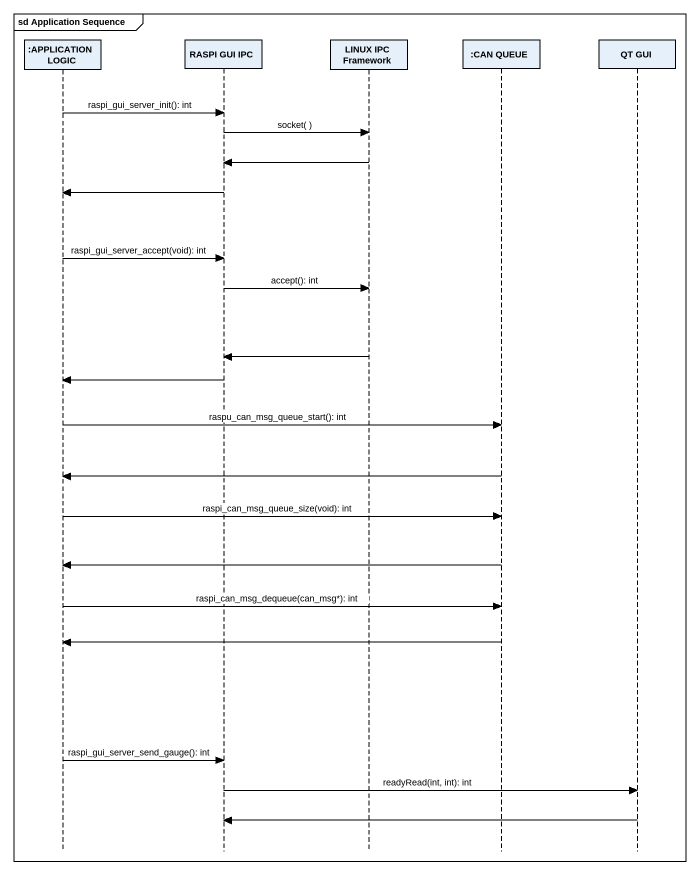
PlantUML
@startuml
mainframe sd Application Sequence
hide footbox
participant ":APPLICATION LOGIC" as APPLICATION_LOGIC
participant "RASPI GUI IPC" as RASPI_GUI_IPC
participant "LINUX IPC Framework" as LINUX_IPC_Framework
participant ":CAN QUEUE" as CAN_QUEUE
participant "QT GUI" as QT_GUI

APPLICATION_LOGIC -> RASPI_GUI_IPC : raspi_gui_server_init(): int
RASPI_GUI_IPC -> LINUX_IPC_Framework : socket( )
LINUX_IPC_Framework -> RASPI_GUI_IPC
RASPI_GUI_IPC -> APPLICATION_LOGIC
APPLICATION_LOGIC -> RASPI_GUI_IPC : raspi_gui_server_accept(void): int
RASPI_GUI_IPC -> LINUX_IPC_Framework : accept(): int
LINUX_IPC_Framework -> RASPI_GUI_IPC
RASPI_GUI_IPC -> APPLICATION_LOGIC
APPLICATION_LOGIC -> CAN_QUEUE : raspu_can_msg_queue_start(): int
CAN_QUEUE -> APPLICATION_LOGIC
APPLICATION_LOGIC -> CAN_QUEUE : raspi_can_msg_queue_size(void): int
CAN_QUEUE -> APPLICATION_LOGIC
APPLICATION_LOGIC -> CAN_QUEUE : raspi_can_msg_dequeue(can_msg*): int
CAN_QUEUE -> APPLICATION_LOGIC
APPLICATION_LOGIC -> RASPI_GUI_IPC : raspi_gui_server_send_gauge(): int
RASPI_GUI_IPC -> QT_GUI : readyRead(int, int): int
QT_GUI -> RASPI_GUI_IPC
@enduml
